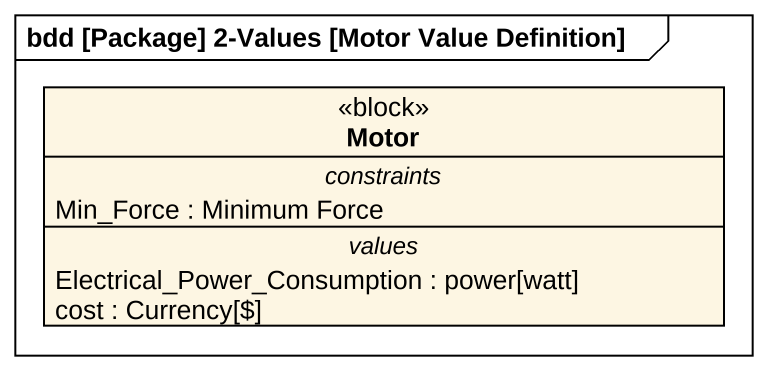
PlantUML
@startuml
mainframe bdd [Package] 2-Values [Motor Value Definition]
hide circle
hide empty members
class Motor <<block>> {
  -- constraints --
  Min_Force : Minimum Force
  -- values --
  Electrical_Power_Consumption : power[watt]
  cost : Currency[$]
}
@enduml
